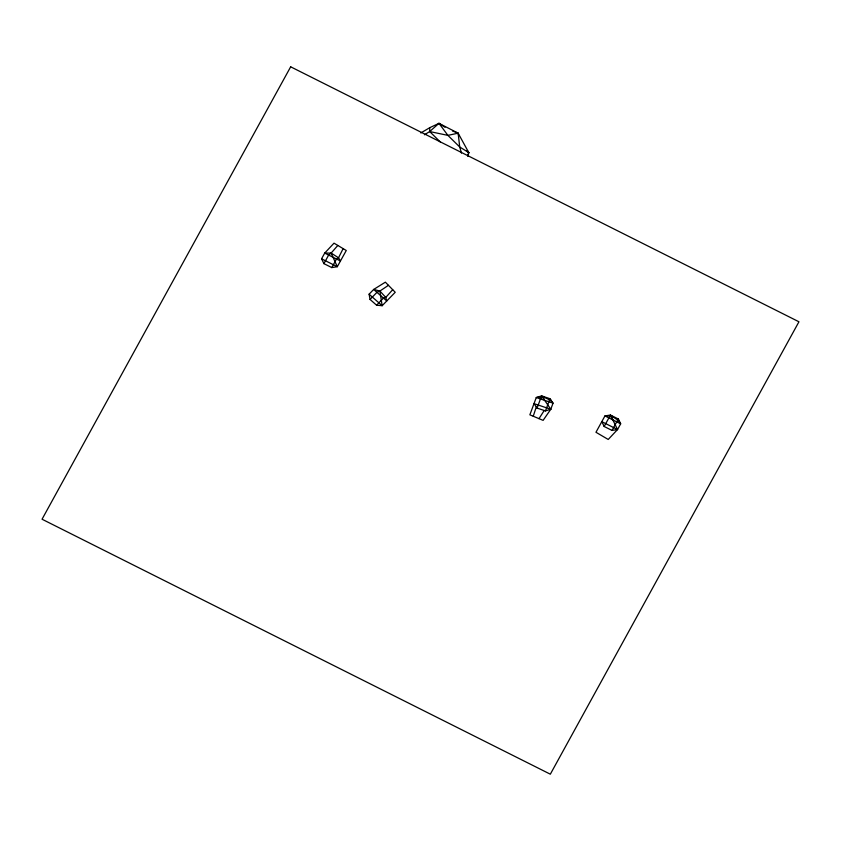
<?xml version="1.0" encoding="UTF-8"?>
<svg xmlns="http://www.w3.org/2000/svg" width="841" height="841" viewBox="0 0 841 841"><rect width="100%" height="100%" fill="white"/><g stroke="black" fill="none" stroke-linecap="round" stroke-linejoin="round"><path stroke-width="1.26" d="M467.848 156.426L468.784 152.61L458.145 133.172L438.981 123.333L429.783 127.674L429.688 131.553L440.442 142.118M536.295 406.907L533.247 416.242M550.771 399.885L548.837 401.756M468.048 154.86L468.784 152.61L467.302 150.665M537.105 408.095L541.572 395.89L549.951 398.708L553.031 403.154L550.792 409.252L543.107 420.374L529.862 414.823L536.264 397.541L541.572 395.89L550.792 409.252L545.483 410.902L537.105 408.095L534.024 403.638L550.792 409.252M545.483 410.902L549.951 398.708M618.934 420.269L616.737 421.846M538.997 418.65L544.232 410.482M321.567 258.807L324.71 253.088L334.014 243.165L346.271 250.502L337.294 266.702L331.785 267.585L323.922 263.643L321.567 258.807L337.294 266.702L331.133 253.078L337.819 245.446M323.922 263.643L328.642 255.065L331.133 253.078L338.524 257.788L340.437 260.983L324.71 253.088L331.133 253.078M331.785 267.585L336.505 259.007L338.524 257.788L343.139 248.621M604.164 426.482L610.45 415.044L618.314 418.986L620.669 423.822L617.536 429.541L608.222 439.465L595.964 432.274L604.942 415.927L610.45 415.044L617.536 429.541L612.027 430.424L604.164 426.482L601.809 421.667L617.536 429.541M612.027 430.424L618.314 418.986M540.458 398.939L542.823 396.311M608.873 417.903L611.628 415.633M369.094 294.203L373.677 289.451L385.367 282.166L395.228 292.279L382.15 305.704L376.589 305.199L370.061 299.449L369.094 294.203L382.15 305.704L379.901 291.039L388.437 285.309M370.061 299.449L376.947 292.332L379.901 291.039L385.756 297.409L386.744 300.952L373.677 289.451L379.901 291.039M376.589 305.199L383.475 298.082L385.756 297.409L392.715 289.703M424.442 134.77L429.688 131.553L438.981 123.333L445.015 127.306M420.805 132.952L429.783 127.674M542.624 396.637L536.264 397.541L553.031 403.154L550.645 400.274L542.624 396.637L544.642 400.348M611.375 415.917L604.942 415.927L620.669 423.822L618.755 420.637L611.375 415.917L612.805 419.869M429.688 131.553L447.885 135.369L458.145 133.172L458.639 135.38M452.532 131.017L458.145 133.172L459.712 146.986L461.478 153.115M440.779 125.099L438.981 123.333L447.885 135.369L459.712 146.986L468.784 152.61L466.986 150.844M290.671 66.807L42.05 519.223L550.329 774.193L798.95 321.777L290.671 66.807"/></g></svg>
